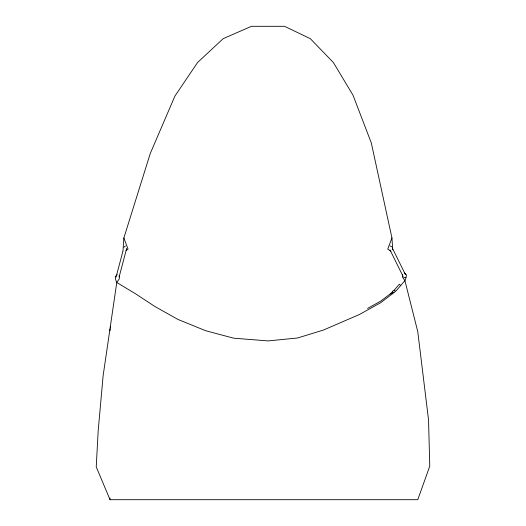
<?xml version="1.0" encoding="UTF-8"?>
<svg xmlns="http://www.w3.org/2000/svg" width="526" height="526" viewBox="0 0 526 526"><rect width="100%" height="100%" fill="white"/><g stroke="black" fill="none" stroke-linecap="round" stroke-linejoin="round"><path stroke-width="0.79" d="M122.966 251.461L123.86 237.976L150.232 153.579L174.888 96.133L197.552 62.541L223.162 38.674L251.467 26.3L284.553 26.3L310.32 38.674L333.385 62.541L353.031 95.245L371.323 142.987L391.942 237.936L392.725 249.843M116.088 277.051L122.768 251.737M119.139 276.926L126.7 248.252M391.942 237.936L387.715 249.186L390.95 251.086M117.252 274.69L115.266 276.637L115.582 279.549L116.779 282.482L103.116 375.801L98.178 430.893L96.232 466.917L110.039 499.7L417.769 499.7L429.768 466.148L428.552 420.031L417.769 331.676L404.908 280.628L402.403 276.992L402.403 274.309M123.965 247.194L125.438 245.971M390.292 294.087L391.699 292.982M394.296 290.937L395.092 290.313M126.141 250.356L128.081 249.219L123.86 237.976M367.602 308.414L380.778 301.089L392.403 292.219L392.403 293.764M403.731 277.721L405.612 277.472M390.016 245.872L391.706 246.779M400.72 285.493L399.28 284.264L394.447 289.879L392.297 291.516L393.737 292.745M404.435 272.836L406.42 274.789L406.105 277.695L404.908 280.628L395.887 291.108L380.778 302.634L359.403 314.515L323.286 330.111L297.558 337.981L268.142 340.914L233.675 338.179L205.751 330.749L177.939 319.427L155.144 306.645L135.314 293.646L116.779 282.482L119.284 278.846L119.284 275.486M392.245 247.877L405.382 274.493M390.016 249.942L403.159 276.564M109.947 329.138L110.085 330.775M110.322 326.6L110.44 328.211M110.019 498.063L110.039 499.7"/></g></svg>
